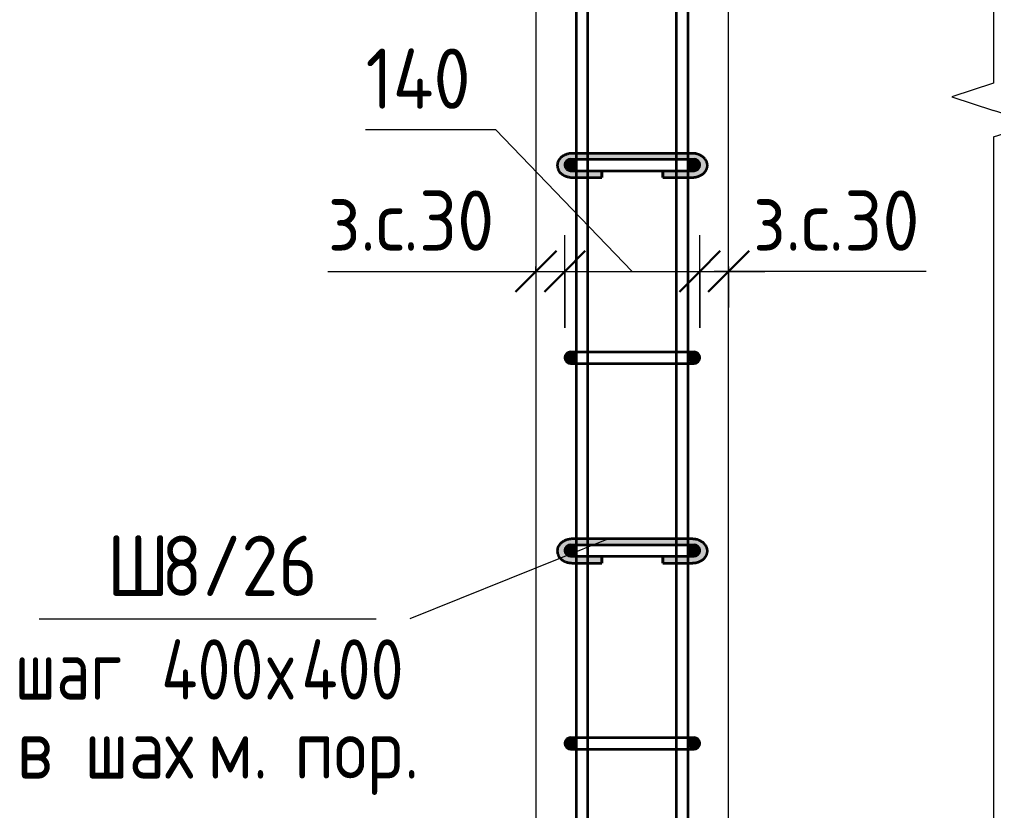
# Model space of a CAD drawing. Header units: millimetres. Extents: x 30199 to 68228, y -5153 to 33546.
# Drawn here: x 60340 to 61351, y 30 to 851 of the extents above; entities that cross this region are included whole.
import ezdxf

# ---------------------------------------------------------------- set-up
doc = ezdxf.new("R2010")
doc.units = ezdxf.units.MM
for name, color, linetype, lineweight in [('AA_Dim', 7, 'Continuous', 9), ('AA_Dim-25', 7, 'Continuous', 9), ('AA_Oformlenie', 7, 'Continuous', 9), ('AA_Vinoska', 7, 'Continuous', 9), ('AF_Stena_Опалубка', 253, 'Continuous', 20), ('Gen_Text', 7, 'Continuous', 9), ('KR_Armatura', 7, 'Continuous', 20), ('KR_Armatura_Tonkie', 7, 'Continuous', 20)]:
    doc.layers.add(name, color=color, linetype=linetype, lineweight=lineweight)
doc.styles.add('ISOCPEUR_1', font='isocpeur.TTF', dxfattribs={"width": 0.9, "height": 62.5})
doc.styles.add('ISOCPEUR_3', font='isocpeur.TTF', dxfattribs={"width": 0.85, "height": 62.5})
doc.styles.add('ISOCPEUR_8', font='isocpeur.TTF', dxfattribs={"width": 0.8, "height": 62.5})
doc.dimstyles.new('05_Округл_1мм__прозр_', dxfattribs={"dimscale": 304.8, "dimtxt": 62.672186, "dimasz": 0.139436, "dimexe": 0.123031, "dimexo": 0.082021, "dimgap": 0.008202, "dimtad": 1, "dimdec": 0, "dimdsep": 46, "dimtxsty": 'ISOCPEUR_1', "dimblk1": 'OBLIQUE', "dimblk2": 'OBLIQUE', "dimsah": 1, "dimcen": 0.09, "dimdle": 0.123031, "dimazin": 0, "dimtfac": 1, "dimtdec": 4, "dimtix": 1, "dimtmove": 1, "dimatfit": 3, "dimfxl": 1, "dimtvp": 1, "dimtolj": 1, "dimtzin": 0, "dimlwd": 18, "dimlwe": 18, "dimarcsym": 2})
doc.dimstyles.new('05_Округл_1мм__прозр__1', dxfattribs={"dimscale": 304.8, "dimtxt": 62.672186, "dimasz": 0.139436, "dimexe": 0.123031, "dimexo": 0.082021, "dimgap": 0.008202, "dimtad": 1, "dimdec": 0, "dimdsep": 46, "dimtxsty": 'ISOCPEUR_1', "dimblk1": 'OBLIQUE', "dimblk2": 'OBLIQUE', "dimsah": 1, "dimcen": 0.09, "dimdle": 0.123031, "dimazin": 0, "dimtfac": 1, "dimtdec": 4, "dimtix": 1, "dimtmove": 0, "dimatfit": 3, "dimfxl": 1, "dimtvp": 1, "dimtolj": 1, "dimtzin": 0, "dimlwd": 18, "dimlwe": 18, "dimarcsym": 2})

# ---------------------------------------------------------------- blocks, each defined once
blk = doc.blocks.new('261_Шпилька массив _НесАрм_РабПлоск_ - 8 А240-4151643-1-1 Армирование')
at = {"layer": 'KR_Armatura_Tonkie', "lineweight": 35}
for points in [[(-31386.9, 688.2), (-31386.9, 694), (-31390.6, 694.2), (-31392.9, 695.4), (-31393.9, 696.6), (-31394.3, 697.2), (-31395, 699.6), (-31394.9, 701), (-31394.5, 702.3), (-31393.8, 703.5), (-31392.6, 704.8), (-31391.6, 705.4), (-31390.6, 705.8), (-31390.4, 704.5), (-31389, 704.8), (-31389, 706), (-31386.9, 706), (-31386.9, 712), (-31393, 711), (-31395.8, 709.7), (-31399.4, 706.6), (-31401.7, 703.8), (-31402.9, 699.5), (-31401.7, 695.2), (-31398.2, 691.5), (-31392.8, 689), (-31388.5, 688.4)], [(-31321.2, 706), (-31263.1, 706), (-31263.1, 712), (-31386.9, 711.9), (-31386.9, 706), (-31353, 706)], [(-31263.1, 688.2), (-31256.9, 689.1), (-31251.7, 691.5), (-31248.3, 695.2), (-31247.1, 699.5), (-31248.3, 703.8), (-31250.7, 707.5), (-31255.5, 710.5), (-31263.1, 711.9), (-31263, 706), (-31260.9, 705.8), (-31260.9, 704.8), (-31259.5, 704.6), (-31259.4, 705.8), (-31257.8, 705.1), (-31256.1, 703.6), (-31255.4, 702.3), (-31255.1, 701.2), (-31255, 699.3), (-31255.2, 698.3), (-31256.1, 696.4), (-31256.9, 695.6), (-31257.9, 694.8), (-31259.4, 694.2), (-31263.1, 693.8), (-31263.1, 689)], [(-31356.6, 688.2), (-31356.6, 694), (-31386.9, 693.8), (-31386.9, 688.2), (-31371.1, 688.2)], [(-31371.1, 687), (-31356.6, 687.2), (-31356.6, 688.2), (-31386.9, 688.2), (-31386.9, 687), (-31371.6, 687)], [(-31270.8, 688.2), (-31263.1, 688.2), (-31263.1, 694), (-31293.4, 693.8), (-31293.4, 688.2), (-31279.1, 688.2)], [(-31267.1, 687), (-31263.1, 687.2), (-31263.1, 688.2), (-31293.4, 688.2), (-31293.4, 687), (-31270.8, 687)], [(-31386.9, 288.2), (-31386.9, 294), (-31390.6, 294.2), (-31392.9, 295.4), (-31393.9, 296.6), (-31394.3, 297.2), (-31395, 299.6), (-31394.9, 301), (-31394.5, 302.3), (-31393.8, 303.5), (-31392.6, 304.8), (-31391.6, 305.4), (-31390.6, 305.8), (-31390.4, 304.5), (-31389, 304.8), (-31389, 306), (-31386.9, 306), (-31386.9, 312), (-31393, 311), (-31395.8, 309.7), (-31399.4, 306.6), (-31401.7, 303.8), (-31402.9, 299.5), (-31401.7, 295.2), (-31398.2, 291.5), (-31392.8, 289), (-31388.5, 288.4)], [(-31321.2, 306), (-31263.1, 306), (-31263.1, 312), (-31386.9, 311.9), (-31386.9, 306), (-31353, 306)], [(-31263.1, 288.2), (-31256.9, 289.1), (-31251.7, 291.5), (-31248.3, 295.2), (-31247.1, 299.5), (-31248.3, 303.8), (-31250.7, 307.4), (-31255.5, 310.5), (-31263.1, 311.9), (-31263, 306), (-31260.9, 305.8), (-31260.9, 304.8), (-31259.5, 304.6), (-31259.4, 305.8), (-31257.8, 305.1), (-31256.1, 303.6), (-31255.4, 302.3), (-31255.1, 301.2), (-31255, 299.3), (-31255.2, 298.3), (-31256.1, 296.4), (-31256.9, 295.6), (-31257.9, 294.8), (-31259.4, 294.2), (-31263.1, 293.7), (-31263.1, 289)], [(-31383.1, 288.2), (-31356.6, 288.2), (-31356.6, 294), (-31386.9, 293.8), (-31386.9, 288.2)], [(-31293.4, 288.2), (-31263.1, 288.2), (-31263.1, 294), (-31293.4, 293.8), (-31293.4, 289)], [(-31383.1, 287), (-31356.6, 287.2), (-31356.6, 288.2), (-31386.9, 288.2), (-31386.9, 287)], [(-31279.1, 287), (-31263.1, 287.2), (-31263.1, 288.2), (-31293.4, 288.2), (-31293.4, 287)]]:
    blk.add_hatch(color=256, dxfattribs=at).paths.add_polyline_path(points)
h = blk.add_hatch(color=256, dxfattribs=at)
h.paths.add_polyline_path([(-31386.9, 687), (-31386.9, 688.2), (-31393, 689.1), (-31398.2, 691.5), (-31398.9, 691.9), (-31394.4, 688.7), (-31393, 688), (-31388.5, 687.3)])
h.paths.add_polyline_path([(-31390.2, 703.2), (-31389, 703.6), (-31389, 704.8), (-31390.4, 704.3), (-31390.2, 703.3)])
h = blk.add_hatch(color=256, dxfattribs=at)
h.paths.add_polyline_path([(-31263.1, 687), (-31255.5, 688.5), (-31250.7, 691.6), (-31248.3, 695.2), (-31251.7, 691.5), (-31257.2, 689), (-31263.1, 688.2), (-31263.1, 687.2)])
h.paths.add_polyline_path([(-31259.7, 702.9), (-31259.7, 704.5), (-31260.9, 704.5), (-31260.9, 703.3)])
h = blk.add_hatch(color=256, dxfattribs=at)
h.paths.add_polyline_path([(-31386.9, 287), (-31386.9, 288.2), (-31393, 289.1), (-31398.2, 291.5), (-31398.9, 291.9), (-31394.4, 288.7), (-31393, 288), (-31388.5, 287.3)])
h.paths.add_polyline_path([(-31390.2, 303.2), (-31389, 303.6), (-31389, 304.8), (-31390.4, 304.3), (-31390.2, 303.3)])
h = blk.add_hatch(color=256, dxfattribs=at)
h.paths.add_polyline_path([(-31263.1, 287), (-31255.5, 288.5), (-31250.7, 291.6), (-31248.3, 295.2), (-31251.7, 291.5), (-31257.2, 289), (-31263.1, 288.2), (-31263.1, 287.2)])
h.paths.add_polyline_path([(-31259.7, 302.9), (-31259.7, 304.5), (-31260.9, 304.5), (-31260.9, 303.3)])
for p, q in [((-31383.1, 712), (-31386.9, 712)), ((-31371.1, 712), (-31383.1, 712)), ((-31279.1, 712), (-31371.1, 712)), ((-31267.1, 712), (-31279.1, 712)), ((-31263.1, 712), (-31267.1, 712)), ((-31356.6, 693.8), (-31356.6, 688.2)), ((-31356.6, 687.2), (-31356.6, 693.8)), ((-31356.6, 688.2), (-31356.6, 687)), ((-31293.4, 693.8), (-31293.4, 687.2)), ((-31293.4, 688.2), (-31293.4, 693.8)), ((-31293.4, 687), (-31293.4, 688.2)), ((-31386.9, 687), (-31383.1, 687)), ((-31383.1, 687), (-31371.1, 687)), ((-31371.1, 687), (-31356.6, 687)), ((-31293.4, 687), (-31279.1, 687)), ((-31279.1, 687), (-31267.1, 687)), ((-31267.1, 687), (-31263.1, 687)), ((-31383.1, 312), (-31386.9, 312)), ((-31371.1, 312), (-31383.1, 312)), ((-31279.1, 312), (-31371.1, 312)), ((-31267.1, 312), (-31279.1, 312)), ((-31263.1, 312), (-31267.1, 312)), ((-31356.6, 293.8), (-31356.6, 288.2)), ((-31356.6, 287.2), (-31356.6, 293.7)), ((-31293.4, 288.2), (-31293.4, 293.8)), ((-31293.4, 293.7), (-31293.4, 287.2)), ((-31386.9, 287), (-31383.1, 287)), ((-31383.1, 287), (-31371.1, 287)), ((-31371.1, 287), (-31356.6, 287)), ((-31356.6, 288.2), (-31356.6, 287)), ((-31293.4, 287), (-31293.4, 288.2)), ((-31293.4, 287), (-31279.1, 287)), ((-31279.1, 287), (-31267.1, 287)), ((-31267.1, 287), (-31263.1, 287))]:
    blk.add_line(p, q, dxfattribs=at)
at = {"layer": 'KR_Armatura_Tonkie', "lineweight": 35, "flags": 128}
for points in [[(-31386.9, 712), (-31387.5, 712), (-31388.1, 712), (-31388.7, 711.9), (-31389.3, 711.9), (-31389.9, 711.8), (-31390.4, 711.7), (-31391, 711.6), (-31391.6, 711.5), (-31392.2, 711.3), (-31392.7, 711.2), (-31393.3, 711), (-31393.8, 710.8), (-31394.4, 710.6), (-31394.9, 710.4), (-31395.4, 710.1), (-31395.9, 709.9), (-31396.4, 709.6), (-31396.9, 709.3), (-31397.4, 709), (-31397.9, 708.7), (-31398.3, 708.3), (-31398.7, 708), (-31399.2, 707.6), (-31399.6, 707.2), (-31400, 706.8), (-31400.3, 706.4), (-31400.7, 705.9), (-31401, 705.5), (-31401.3, 705), (-31401.6, 704.5), (-31401.8, 704), (-31402.1, 703.5), (-31402.3, 703), (-31402.5, 702.4), (-31402.6, 701.9), (-31402.7, 701.3), (-31402.8, 700.8), (-31402.9, 700.2), (-31402.9, 699.7), (-31402.9, 699.5)], [(-31247.1, 699.5), (-31247.1, 700.1), (-31247.1, 700.6), (-31247.2, 701.2), (-31247.3, 701.7), (-31247.5, 702.3), (-31247.6, 702.8), (-31247.8, 703.4), (-31248, 703.9), (-31248.3, 704.4), (-31248.6, 704.9), (-31248.9, 705.3), (-31249.2, 705.8), (-31249.5, 706.2), (-31249.9, 706.7), (-31250.3, 707.1), (-31250.7, 707.5), (-31251.1, 707.9), (-31251.5, 708.2), (-31252, 708.6), (-31252.4, 708.9), (-31252.9, 709.2), (-31253.4, 709.5), (-31253.9, 709.8), (-31254.4, 710), (-31254.9, 710.3), (-31255.5, 710.5), (-31256, 710.7), (-31256.5, 710.9), (-31257.1, 711.1), (-31257.7, 711.3), (-31258.2, 711.4), (-31258.8, 711.5), (-31259.4, 711.7), (-31260, 711.8), (-31260.5, 711.8), (-31261.1, 711.9), (-31261.7, 711.9), (-31262.3, 712), (-31262.9, 712), (-31263.1, 712)], [(-31402.9, 699.5), (-31402.9, 698.9), (-31402.8, 698.4), (-31402.8, 697.8), (-31402.6, 697.3), (-31402.5, 696.7), (-31402.3, 696.2), (-31402.1, 695.7), (-31401.9, 695.1), (-31401.7, 694.6), (-31401.4, 694.1), (-31401.1, 693.7), (-31400.8, 693.2), (-31400.4, 692.8), (-31400.1, 692.3), (-31399.7, 691.9), (-31399.3, 691.5), (-31398.9, 691.2), (-31398.4, 690.8), (-31398, 690.5), (-31397.5, 690.1), (-31397, 689.8), (-31396.6, 689.5), (-31396.1, 689.2), (-31395.6, 689), (-31395, 688.7), (-31394.5, 688.5), (-31394, 688.3), (-31393.4, 688.1), (-31392.9, 687.9), (-31392.3, 687.7), (-31391.7, 687.6), (-31391.2, 687.5), (-31390.6, 687.3), (-31390, 687.3), (-31389.4, 687.2), (-31388.8, 687.1), (-31388.2, 687.1), (-31387.7, 687), (-31387.1, 687), (-31386.9, 687)], [(-31390.2, 703.6), (-31389.9, 703.6), (-31389.5, 703.7), (-31389.2, 703.8)], [(-31263.1, 687), (-31262.5, 687), (-31261.9, 687.1), (-31261.3, 687.1), (-31260.7, 687.2), (-31260.1, 687.2), (-31259.5, 687.3), (-31258.9, 687.4), (-31258.4, 687.6), (-31257.8, 687.7), (-31257.2, 687.9), (-31256.7, 688), (-31256.1, 688.2), (-31255.6, 688.4), (-31255.1, 688.7), (-31254.5, 688.9), (-31254, 689.2), (-31253.5, 689.4), (-31253, 689.7), (-31252.6, 690), (-31252.1, 690.4), (-31251.6, 690.7), (-31251.2, 691.1), (-31250.8, 691.4), (-31250.4, 691.8), (-31250, 692.2), (-31249.6, 692.7), (-31249.3, 693.1), (-31249, 693.5), (-31248.7, 694), (-31248.4, 694.5), (-31248.1, 695), (-31247.9, 695.5), (-31247.7, 696), (-31247.5, 696.6), (-31247.4, 697.1), (-31247.2, 697.7), (-31247.1, 698.2), (-31247.1, 698.8), (-31247.1, 699.4), (-31247.1, 699.5)], [(-31260.9, 703.8), (-31260.5, 703.7), (-31260.2, 703.7), (-31259.9, 703.6)], [(-31386.9, 312), (-31387.5, 312), (-31388.1, 312), (-31388.7, 311.9), (-31389.3, 311.9), (-31389.9, 311.8), (-31390.4, 311.7), (-31391, 311.6), (-31391.6, 311.5), (-31392.2, 311.3), (-31392.7, 311.2), (-31393.3, 311), (-31393.8, 310.8), (-31394.4, 310.6), (-31394.9, 310.4), (-31395.4, 310.1), (-31395.9, 309.9), (-31396.4, 309.6), (-31396.9, 309.3), (-31397.4, 309), (-31397.9, 308.7), (-31398.3, 308.3), (-31398.7, 308), (-31399.2, 307.6), (-31399.6, 307.2), (-31400, 306.8), (-31400.3, 306.4), (-31400.7, 305.9), (-31401, 305.5), (-31401.3, 305), (-31401.6, 304.5), (-31401.8, 304), (-31402.1, 303.5), (-31402.3, 303), (-31402.5, 302.4), (-31402.6, 301.9), (-31402.7, 301.3), (-31402.8, 300.8), (-31402.9, 300.2), (-31402.9, 299.7), (-31402.9, 299.5)], [(-31390.2, 303.6), (-31389.9, 303.6), (-31389.5, 303.7), (-31389.2, 303.8)], [(-31247.1, 299.5), (-31247.1, 300.1), (-31247.1, 300.6), (-31247.2, 301.2), (-31247.3, 301.7), (-31247.5, 302.3), (-31247.6, 302.8), (-31247.8, 303.4), (-31248, 303.9), (-31248.3, 304.4), (-31248.6, 304.9), (-31248.9, 305.3), (-31249.2, 305.8), (-31249.5, 306.2), (-31249.9, 306.7), (-31250.3, 307.1), (-31250.7, 307.5), (-31251.1, 307.9), (-31251.5, 308.2), (-31252, 308.6), (-31252.4, 308.9), (-31252.9, 309.2), (-31253.4, 309.5), (-31253.9, 309.8), (-31254.4, 310), (-31254.9, 310.3), (-31255.5, 310.5), (-31256, 310.7), (-31256.5, 310.9), (-31257.1, 311.1), (-31257.7, 311.3), (-31258.2, 311.4), (-31258.8, 311.5), (-31259.4, 311.7), (-31260, 311.8), (-31260.5, 311.8), (-31261.1, 311.9), (-31261.7, 311.9), (-31262.3, 312), (-31262.9, 312), (-31263.1, 312)], [(-31260.9, 303.8), (-31260.5, 303.7), (-31260.2, 303.7), (-31259.9, 303.6)], [(-31402.9, 299.5), (-31402.9, 298.9), (-31402.8, 298.4), (-31402.8, 297.8), (-31402.6, 297.3), (-31402.5, 296.7), (-31402.3, 296.2), (-31402.1, 295.7), (-31401.9, 295.1), (-31401.7, 294.6), (-31401.4, 294.1), (-31401.1, 293.7), (-31400.8, 293.2), (-31400.4, 292.8), (-31400.1, 292.3), (-31399.7, 291.9), (-31399.3, 291.5), (-31398.9, 291.2), (-31398.4, 290.8), (-31398, 290.5), (-31397.5, 290.1), (-31397, 289.8), (-31396.6, 289.5), (-31396.1, 289.2), (-31395.6, 289), (-31395, 288.7), (-31394.5, 288.5), (-31394, 288.3), (-31393.4, 288.1), (-31392.9, 287.9), (-31392.3, 287.7), (-31391.7, 287.6), (-31391.2, 287.5), (-31390.6, 287.3), (-31390, 287.3), (-31389.4, 287.2), (-31388.8, 287.1), (-31388.2, 287.1), (-31387.7, 287), (-31387.1, 287), (-31386.9, 287)], [(-31263.1, 287), (-31262.5, 287), (-31261.9, 287.1), (-31261.3, 287.1), (-31260.7, 287.2), (-31260.1, 287.2), (-31259.5, 287.3), (-31258.9, 287.4), (-31258.4, 287.6), (-31257.8, 287.7), (-31257.2, 287.9), (-31256.7, 288), (-31256.1, 288.2), (-31255.6, 288.4), (-31255.1, 288.7), (-31254.5, 288.9), (-31254, 289.2), (-31253.5, 289.4), (-31253, 289.7), (-31252.6, 290), (-31252.1, 290.4), (-31251.6, 290.7), (-31251.2, 291.1), (-31250.8, 291.4), (-31250.4, 291.8), (-31250, 292.2), (-31249.6, 292.7), (-31249.3, 293.1), (-31249, 293.5), (-31248.7, 294), (-31248.4, 294.5), (-31248.1, 295), (-31247.9, 295.5), (-31247.7, 296), (-31247.5, 296.6), (-31247.4, 297.1), (-31247.2, 297.7), (-31247.1, 298.2), (-31247.1, 298.8), (-31247.1, 299.4), (-31247.1, 299.5)]]:
    blk.add_lwpolyline(points, dxfattribs=at)
blk = doc.blocks.new('011_Прямоугольник обрыва _ЭлУзла_ - 011_Прямоугольник обрыва _ЭлУзла_-4150616-1-1 Армирование')
at = {"layer": 'AA_Oformlenie'}
for p, q in [((-30950.1, 2150), (-30950.1, 784.7)), ((-30950.1, 729.1), (-30950.1, -2002.1))]:
    blk.add_line(p, q, dxfattribs=at)
blk = doc.blocks.new('DIMBLOCK72-1-1 Армирование')
at = {"layer": 'AA_Dim-25', "lineweight": 18}
for p, q in [((60905.9, 531), (60905.9, 627.1)), ((60659.9, 589.6), (60864.6, 589.6)), ((60838.4, 589.6), (60905.9, 589.6)), ((60864.6, 589.6), (60890.9, 589.6)), ((60875.9, 594.7), (60875.9, 552.1)), ((60875.9, 589.6), (60875.9, 594.7)), ((60905.9, 589.6), (60905.9, 531))]:
    blk.add_line(p, q, dxfattribs=at)
at = {"layer": 'AA_Dim-25', "lineweight": 30}
for p, q in [((60875.9, 589.6), (60897.2, 610.9)), ((60905.9, 589.6), (60927.2, 610.9)), ((60875.9, 589.6), (60854.7, 568.4)), ((60905.9, 589.6), (60884.7, 568.4))]:
    blk.add_line(p, q, dxfattribs=at)
at = {"layer": 'AA_Dim-25', "color": 0, "lineweight": 18, "insert": (60659.9, 673.5), "char_height": 62.5, "width": 215.687, "attachment_point": 1, "line_spacing_factor": 1.135194, "style": 'ISOCPEUR_1'}
blk.add_mtext('з.с.30', dxfattribs=at)
blk = doc.blocks.new('_Oblique')
at = {"color": 0, "linetype": 'ByBlock', "lineweight": -2}
blk.add_line((-0.5, -0.5), (0.5, 0.5), dxfattribs=at)
blk = doc.blocks.new('DIMBLOCK73-1-1 Армирование')
at = {"layer": 'AA_Dim-25', "lineweight": 18}
for p, q in [((60699.2, 736.8), (60834.1, 736.8)), ((60834.1, 736.8), (60976, 589.6)), ((60905.9, 531), (60905.9, 627.1)), ((61046.1, 531), (61046.1, 627.1)), ((60905.9, 589.6), (61046.1, 589.6)), ((60905.9, 589.6), (60905.9, 531)), ((61046.1, 589.6), (61046.1, 531))]:
    blk.add_line(p, q, dxfattribs=at)
at = {"layer": 'AA_Dim-25', "lineweight": 30}
for p, q in [((60905.9, 589.6), (60927.2, 610.9)), ((61046.1, 589.6), (61067.3, 610.9)), ((60905.9, 589.6), (60884.7, 568.4)), ((61046.1, 589.6), (61024.8, 568.4))]:
    blk.add_line(p, q, dxfattribs=at)
at = {"layer": 'AA_Dim-25', "color": 0, "lineweight": 18, "insert": (60699.2, 820.7), "char_height": 62.5, "width": 131.966, "attachment_point": 1, "line_spacing_factor": 1.135194, "style": 'ISOCPEUR_1'}
blk.add_mtext('140', dxfattribs=at)
blk = doc.blocks.new('DIMBLOCK74-1-1 Армирование')
at = {"layer": 'AA_Dim-25', "lineweight": 18}
for p, q in [((61046.1, 531), (61046.1, 627.1)), ((61046.1, 589.6), (61113.4, 589.6)), ((61046.1, 589.6), (61046.1, 531)), ((61076.3, 589.6), (61061, 589.6)), ((61075.9, 594.7), (61075.9, 552.1)), ((61075.9, 589.6), (61075.9, 594.7)), ((61281, 589.6), (61076.3, 589.6))]:
    blk.add_line(p, q, dxfattribs=at)
at = {"layer": 'AA_Dim-25', "lineweight": 30}
for p, q in [((61046.1, 589.6), (61067.3, 610.9)), ((61075.9, 589.6), (61097.2, 610.9)), ((61046.1, 589.6), (61024.8, 568.4)), ((61075.9, 589.6), (61054.7, 568.4))]:
    blk.add_line(p, q, dxfattribs=at)
at = {"layer": 'AA_Dim-25', "color": 0, "lineweight": 18, "insert": (61101.3, 673.5), "char_height": 62.5, "width": 215.687, "attachment_point": 1, "line_spacing_factor": 1.135194, "style": 'ISOCPEUR_1'}
blk.add_mtext('з.с.30', dxfattribs=at)
blk = doc.blocks.new('DIMBLOCK76-1-1 Армирование')
at = {"layer": 'AA_Dim-25', "lineweight": 30}
for p, q in [((61538.1, 1100), (61516.8, 1121.3)), ((61538.1, 1100), (61559.3, 1078.8)), ((61538.1, -2900), (61516.8, -2878.7)), ((61538.1, -2900), (61559.3, -2921.2))]:
    blk.add_line(p, q, dxfattribs=at)
at = {"layer": 'AA_Dim-25', "lineweight": 18}
for p, q in [((61071.1, 1100), (61575.6, 1100)), ((61538.1, 1100), (61071.1, 1100)), ((61538.1, -2900), (61538.1, 1100)), ((61071.1, -2900), (61575.6, -2900)), ((61538.1, -2900), (61071.1, -2900))]:
    blk.add_line(p, q, dxfattribs=at)
at = {"layer": 'AA_Dim-25', "color": 0, "lineweight": 18, "insert": (61454.1, -1117), "char_height": 62.5, "width": 520.77, "attachment_point": 1, "rotation": 90, "line_spacing_factor": 1.135194, "style": 'ISOCPEUR_1'}
blk.add_mtext('200х20=4000', dxfattribs=at)
blk = doc.blocks.new('042_М_Арматуры - Диам длина поз _ Комментарий-3662934-1-1 Армирование')
at = {"layer": 'AA_Vinoska'}
blk.add_line((-32051.3, -2790.4), (-31701.3, -2790.4), dxfattribs=at)

msp = doc.modelspace()

# ---------------------------------------------------------------- hatches: boundary and pattern name
at = {"layer": 'KR_Armatura'}
h = msp.add_hatch(color=256, dxfattribs=at)
edge = h.paths.add_edge_path()
edge.add_arc((60911.946, 700.0002), 6, 0, 360)
for points in [[(60911.946, 694.0002), (60917.1421, 697.0002), (60917.1421, 703.0002), (60911.946, 706.0002), (60906.7498, 703.0002), (60906.7498, 697.0002)], [(61040.0674, 694.0002), (61045.2635, 697.0002), (61045.2635, 703.0002), (61040.0674, 706.0002), (61034.8712, 703.0002), (61034.8712, 697.0002)], [(60911.946, 494.0002), (60917.1421, 497.0002), (60917.1421, 503.0002), (60911.946, 506.0002), (60906.7498, 503.0002), (60906.7498, 497.0002)], [(61040.0674, 494.0002), (61045.2635, 497.0002), (61045.2635, 503.0002), (61040.0674, 506.0002), (61034.8712, 503.0002), (61034.8712, 497.0002)], [(60911.946, 294.0002), (60917.1421, 297.0002), (60917.1421, 303.0002), (60911.946, 306.0002), (60906.7498, 303.0002), (60906.7498, 297.0002)], [(61040.0674, 294.0002), (61045.2635, 297.0002), (61045.2635, 303.0002), (61040.0674, 306.0002), (61034.8712, 303.0002), (61034.8712, 297.0002)], [(60911.946, 94.0002), (60917.1421, 97.0002), (60917.1421, 103.0002), (60911.946, 106.0002), (60906.7498, 103.0002), (60906.7498, 97.0002)], [(61040.0674, 94.0002), (61045.2635, 97.0002), (61045.2635, 103.0002), (61040.0674, 106.0002), (61034.8712, 103.0002), (61034.8712, 97.0002)]]:
    msp.add_hatch(color=256, dxfattribs=at).paths.add_polyline_path(points)
h = msp.add_hatch(color=256, dxfattribs=at)
edge = h.paths.add_edge_path()
edge.add_arc((61040.0674, 700.0002), 6, 0, 360)
h = msp.add_hatch(color=256, dxfattribs=at)
edge = h.paths.add_edge_path()
edge.add_arc((60911.946, 500.0002), 6, 0, 360)
h = msp.add_hatch(color=256, dxfattribs=at)
edge = h.paths.add_edge_path()
edge.add_arc((61040.0674, 500.0002), 6, 0, 360)
h = msp.add_hatch(color=256, dxfattribs=at)
edge = h.paths.add_edge_path()
edge.add_arc((60911.946, 300.0002), 6, 0, 360)
h = msp.add_hatch(color=256, dxfattribs=at)
edge = h.paths.add_edge_path()
edge.add_arc((61040.0674, 300.0002), 6, 0, 360)
h = msp.add_hatch(color=256, dxfattribs=at)
edge = h.paths.add_edge_path()
edge.add_arc((60911.946, 100.0002), 6, 0, 360)
h = msp.add_hatch(color=256, dxfattribs=at)
edge = h.paths.add_edge_path()
edge.add_arc((61040.0674, 100.0002), 6, 0, 360)

# ---------------------------------------------------------------- linework, layer by layer
at = {"layer": 'AA_Vinoska'}
for p, q in [((61350.8982, 784.7421), (61307.5731, 770.6649)), ((61307.5731, 770.6649), (61350.8982, 756.5877)), ((61394.1995, 742.8377), (61350.8982, 756.5877)), ((61350.8982, 729.0877), (61394.1995, 742.8377)), ((60951.1897, 311.9789), (60745.0729, 229.1469))]:
    msp.add_line(p, q, dxfattribs=at)
at = {"layer": 'AF_Stena_Опалубка'}
for p, q in [((60875.9112, 1330), (60875.9112, -2950)), ((61075.9112, -2950), (61075.9112, 1330))]:
    msp.add_line(p, q, dxfattribs=at)
at = {"layer": 'KR_Armatura'}
for p, q in [((60911.946, 706.0002), (60906.7498, 703.0002)), ((60906.7498, 703.0002), (60906.7498, 697.0002)), ((60917.1421, 703.0002), (60911.946, 706.0002)), ((60917.1421, 697.0002), (60917.1421, 703.0002)), ((61040.0674, 706.0002), (61034.8712, 703.0002)), ((61034.8712, 703.0002), (61034.8712, 697.0002)), ((61045.2635, 703.0002), (61040.0674, 706.0002)), ((61045.2635, 697.0002), (61045.2635, 703.0002)), ((60906.7498, 697.0002), (60911.946, 694.0002)), ((60911.946, 694.0002), (60917.1421, 697.0002)), ((61034.8712, 697.0002), (61040.0674, 694.0002)), ((61040.0674, 694.0002), (61045.2635, 697.0002)), ((60911.946, 506.0002), (60906.7498, 503.0002)), ((60917.1421, 503.0002), (60911.946, 506.0002)), ((61040.0674, 506.0002), (61034.8712, 503.0002)), ((61045.2635, 503.0002), (61040.0674, 506.0002)), ((60906.7498, 503.0002), (60906.7498, 497.0002)), ((60906.7498, 497.0002), (60911.946, 494.0002)), ((60911.946, 494.0002), (60917.1421, 497.0002)), ((60917.1421, 497.0002), (60917.1421, 503.0002)), ((61034.8712, 503.0002), (61034.8712, 497.0002)), ((61034.8712, 497.0002), (61040.0674, 494.0002)), ((61040.0674, 494.0002), (61045.2635, 497.0002)), ((61045.2635, 497.0002), (61045.2635, 503.0002)), ((60911.946, 306.0002), (60906.7498, 303.0002)), ((60917.1421, 303.0002), (60911.946, 306.0002)), ((61040.0674, 306.0002), (61034.8712, 303.0002)), ((61045.2635, 303.0002), (61040.0674, 306.0002)), ((60906.7498, 303.0002), (60906.7498, 297.0002)), ((60906.7498, 297.0002), (60911.946, 294.0002)), ((60911.946, 294.0002), (60917.1421, 297.0002)), ((60917.1421, 297.0002), (60917.1421, 303.0002)), ((61034.8712, 303.0002), (61034.8712, 297.0002)), ((61034.8712, 297.0002), (61040.0674, 294.0002)), ((61040.0674, 294.0002), (61045.2635, 297.0002)), ((61045.2635, 297.0002), (61045.2635, 303.0002)), ((60911.946, 106.0002), (60906.7498, 103.0002)), ((60906.7498, 103.0002), (60906.7498, 97.0002)), ((60917.1421, 103.0002), (60911.946, 106.0002)), ((60917.1421, 97.0002), (60917.1421, 103.0002)), ((61040.0674, 106.0002), (61034.8712, 103.0002)), ((61034.8712, 103.0002), (61034.8712, 97.0002)), ((61045.2635, 103.0002), (61040.0674, 106.0002)), ((61045.2635, 97.0002), (61045.2635, 103.0002)), ((60906.7498, 97.0002), (60911.946, 94.0002)), ((60911.946, 94.0002), (60917.1421, 97.0002)), ((61034.8712, 97.0002), (61040.0674, 94.0002)), ((61040.0674, 94.0002), (61045.2635, 97.0002))]:
    msp.add_line(p, q, dxfattribs=at)
for centre in [(60911.946, 700.0002), (61040.0674, 700.0002), (60911.946, 500.0002), (61040.0674, 500.0002), (60911.946, 300.0002), (61040.0674, 300.0002), (60911.946, 100.0002), (61040.0674, 100.0002)]:
    msp.add_circle(centre, 6, dxfattribs=at)
at = {"layer": 'KR_Armatura_Tonkie', "lineweight": 35}
for p, q in [((60917.9112, -2942), (60917.9112, 1322)), ((60929.9112, -2942), (60929.9112, 1322)), ((60929.9112, -2942), (60929.9112, 1322)), ((61021.9112, -2942), (61021.9112, 1322)), ((61021.9112, -2942), (61021.9112, 1322)), ((61033.9112, -2942), (61033.9112, 1322)), ((60917.9112, 706.0002), (60917.9112, 894.0002)), ((61033.9112, 706.0002), (61033.9112, 894.0002)), ((60911.946, 706.0002), (60917.752, 706.0002)), ((60917.752, 706.0002), (60918.4088, 706.0002)), ((60918.4088, 706.0002), (60929.908, 706.0002)), ((60929.946, 706.0002), (60947.946, 706.0002)), ((60947.946, 706.0002), (61004.0674, 706.0002)), ((61004.0674, 706.0002), (61021.9204, 706.0002)), ((61022.0674, 706.0002), (61033.6046, 706.0002)), ((61033.6046, 706.0002), (61034.089, 706.0002)), ((61034.089, 706.0002), (61040.0674, 706.0002)), ((60911.946, 694.0002), (60917.752, 694.0002)), ((60917.752, 694.0002), (60918.4088, 694.0002)), ((60917.9112, 506.0002), (60917.9112, 694.0002)), ((60918.4088, 694.0002), (60929.908, 694.0002)), ((60929.946, 694.0002), (60947.946, 694.0002)), ((60947.946, 694.0002), (61004.0674, 694.0002)), ((61004.0674, 694.0002), (61021.9204, 694.0002)), ((61022.0674, 694.0002), (61033.6046, 694.0002)), ((61033.6046, 694.0002), (61034.089, 694.0002)), ((61033.9112, 506.0002), (61033.9112, 694.0002)), ((61034.089, 694.0002), (61040.0674, 694.0002)), ((60911.946, 506.0002), (60917.752, 506.0002)), ((60917.752, 506.0002), (60918.4088, 506.0002)), ((60918.4088, 506.0002), (60929.908, 506.0002)), ((60929.946, 506.0002), (60947.946, 506.0002)), ((60947.946, 506.0002), (61004.0674, 506.0002)), ((61004.0674, 506.0002), (61021.9204, 506.0002)), ((61022.0674, 506.0002), (61033.6046, 506.0002)), ((61033.6046, 506.0002), (61034.089, 506.0002)), ((61034.089, 506.0002), (61040.0674, 506.0002)), ((60911.946, 494.0002), (60917.752, 494.0002)), ((60917.752, 494.0002), (60918.4088, 494.0002)), ((60917.9112, 306.0002), (60917.9112, 494.0002)), ((60918.4088, 494.0002), (60929.908, 494.0002)), ((60929.946, 494.0002), (60947.946, 494.0002)), ((60947.946, 494.0002), (61004.0674, 494.0002)), ((61004.0674, 494.0002), (61021.9204, 494.0002)), ((61022.0674, 494.0002), (61033.6046, 494.0002)), ((61033.6046, 494.0002), (61034.089, 494.0002)), ((61033.9112, 306.0002), (61033.9112, 494.0002)), ((61034.089, 494.0002), (61040.0674, 494.0002)), ((60911.946, 306.0002), (60917.752, 306.0002)), ((60917.752, 306.0002), (60918.4088, 306.0002)), ((60918.4088, 306.0002), (60929.908, 306.0002)), ((60929.946, 306.0002), (60947.946, 306.0002)), ((60947.946, 306.0002), (61004.0674, 306.0002)), ((61004.0674, 306.0002), (61021.9204, 306.0002)), ((61022.0674, 306.0002), (61033.6046, 306.0002)), ((61033.6046, 306.0002), (61034.089, 306.0002)), ((61034.089, 306.0002), (61040.0674, 306.0002)), ((60911.946, 294.0002), (60917.752, 294.0002)), ((60917.752, 294.0002), (60918.4088, 294.0002)), ((60917.9112, 106.0002), (60917.9112, 294.0002)), ((60918.4088, 294.0002), (60929.908, 294.0002)), ((60929.946, 294.0002), (60947.946, 294.0002)), ((60947.946, 294.0002), (61004.0674, 294.0002)), ((61004.0674, 294.0002), (61021.9204, 294.0002)), ((61022.0674, 294.0002), (61033.6046, 294.0002)), ((61033.6046, 294.0002), (61034.089, 294.0002)), ((61033.9112, 106.0002), (61033.9112, 294.0002)), ((61034.089, 294.0002), (61040.0674, 294.0002)), ((60911.946, 106.0002), (60917.752, 106.0002)), ((60917.752, 106.0002), (60918.4088, 106.0002)), ((60918.4088, 106.0002), (60929.908, 106.0002)), ((60929.946, 106.0002), (60947.946, 106.0002)), ((60947.946, 106.0002), (61004.0674, 106.0002)), ((61004.0674, 106.0002), (61021.9204, 106.0002)), ((61022.0674, 106.0002), (61033.6046, 106.0002)), ((61033.6046, 106.0002), (61034.089, 106.0002)), ((61034.089, 106.0002), (61040.0674, 106.0002)), ((60911.946, 94.0002), (60917.752, 94.0002)), ((60917.752, 94.0002), (60918.4088, 94.0002)), ((60917.9112, -93.9998), (60917.9112, 94.0002)), ((60918.4088, 94.0002), (60929.908, 94.0002)), ((60929.946, 94.0002), (60947.946, 94.0002)), ((60947.946, 94.0002), (61004.0674, 94.0002)), ((61004.0674, 94.0002), (61021.9204, 94.0002)), ((61022.0674, 94.0002), (61033.6046, 94.0002)), ((61033.6046, 94.0002), (61034.089, 94.0002)), ((61033.9112, -93.9998), (61033.9112, 94.0002)), ((61034.089, 94.0002), (61040.0674, 94.0002))]:
    msp.add_line(p, q, dxfattribs=at)
for centre, start, end in [((60911.946, 700.0002), 90, 270), ((61040.0674, 700.0002), 270, 90), ((60911.946, 500.0002), 90, 270), ((61040.0674, 500.0002), 270, 90), ((60911.946, 300.0002), 90, 270), ((61040.0674, 300.0002), 270, 90), ((60911.946, 100.0002), 90, 270), ((61040.0674, 100.0002), 270, 90)]:
    msp.add_arc(centre, 6, start, end, dxfattribs=at)

# ---------------------------------------------------------------- block references
at = {"layer": 'AA_Oformlenie'}
msp.add_blockref('011_Прямоугольник обрыва _ЭлУзла_ - 011_Прямоугольник обрыва _ЭлУзла_-4150616-1-1 Армирование', (92300.9728, 0), dxfattribs=at)
at = {"layer": 'AA_Vinoska'}
msp.add_blockref('042_М_Арматуры - Диам длина поз _ Комментарий-3662934-1-1 Армирование', (92411.5014, 3019.5461), dxfattribs=at)
at = {"layer": 'KR_Armatura_Tonkie', "lineweight": 35}
msp.add_blockref('261_Шпилька массив _НесАрм_РабПлоск_ - 8 А240-4151643-1-1 Армирование', (92300.9728, 0), dxfattribs=at)

# ---------------------------------------------------------------- texts
at = {"layer": 'AA_Vinoska', "char_height": 62.5, "attachment_point": 1}
for s, insert, width, style in [('\\fISOCPEUR|b0|i0|c204|p34|;\\W.9;Ш', (60430.6229, 315.4031), 68.544281, 'ISOCPEUR_1'), ('8/26', (60487.1775, 315.4031), 194.810062, 'ISOCPEUR_1'), (' 400', (60455.2583, 207.9268), 171.561125, 'ISOCPEUR_8'), ('400', (60632.5291, 207.9268), 134.6835, 'ISOCPEUR_8'), ('шаг', (60334.8729, 207.9268), 145.907125, 'ISOCPEUR_8'), ('\\fISOCPEUR|b0|i0|c204|p34|;\\W.8;х', (60596.8104, 207.9268), 43.291125, 'ISOCPEUR_8')]:
    msp.add_mtext(s, dxfattribs=dict(at, insert=insert, width=width, style=style))
at = {"layer": 'Gen_Text', "char_height": 62.5, "attachment_point": 1, "style": 'ISOCPEUR_3'}
for s, insert, width in [('\\fISOCPEUR|b0|i0|c204|p34|;\\W.85; ', (60375.1256, 125.9834), 39.182477), ('\\fISOCPEUR|b0|i0|c204|p34|;\\W.85;в', (60337.1744, 125.9834), 45.99682), ('шах', (60407.4544, 125.9834), 155.02632), ('м. ', (60535.3639, 125.9834), 109.0295), ('пор', (60625.3222, 125.9834), 137.990461), ('\\fISOCPEUR|b0|i0|c204|p34|;\\W.85;.', (60739.1757, 125.9834), 18.739445)]:
    msp.add_mtext(s, dxfattribs=dict(at, insert=insert, width=width))

# ---------------------------------------------------------------- dimensions: what is measured, and where the dimension line sits
at = {"layer": 'AA_Dim', "lineweight": 18}
dim = msp.add_linear_dim(base=(61538.0632, 1100.0002), p1=(61046.0674, -2899.9998), p2=(61046.0674, 1100.0002), angle=90, dimstyle='05_Округл_1мм__прозр__1', override={"dimpost": '200х20=<>', "dimfxl": 4000}, dxfattribs=at)
dim.commit()
dim.dimension.update_dxf_attribs({"geometry": 'DIMBLOCK76-1-1 Армирование', "text_midpoint": (61504.3132, -899.9998)})
for base, p1, p2, override, picture, middle in [((61046.0674, 589.6205), (60905.946, 506.0002), (61046.0674, 506.0002), {"dimpost": '<>', "dimfxl": 140.121378}, 'DIMBLOCK73-1-1 Армирование', (60765.1498, 779.0646)), ((60905.946, 589.6205), (60875.9112, 619.6726), (60905.946, 506.0002), {"dimpost": 'з.с.<>', "dimfxl": 117.573335}, 'DIMBLOCK72-1-1 Армирование', (60767.7185, 631.8738)), ((61075.9112, 589.6205), (61046.0674, 506.0002), (61075.9112, 619.6726), {"dimpost": 'з.с.<>', "dimfxl": 117.524722}, 'DIMBLOCK74-1-1 Армирование', (61209.1517, 631.8738))]:
    dim = msp.add_linear_dim(base=base, p1=p1, p2=p2, dimstyle='05_Округл_1мм__прозр_', override=override, dxfattribs=at)
    dim.commit()
    dim.dimension.update_dxf_attribs({"geometry": picture, "text_midpoint": middle, "dimtype": 160})

doc.saveas('drawing.dxf')
